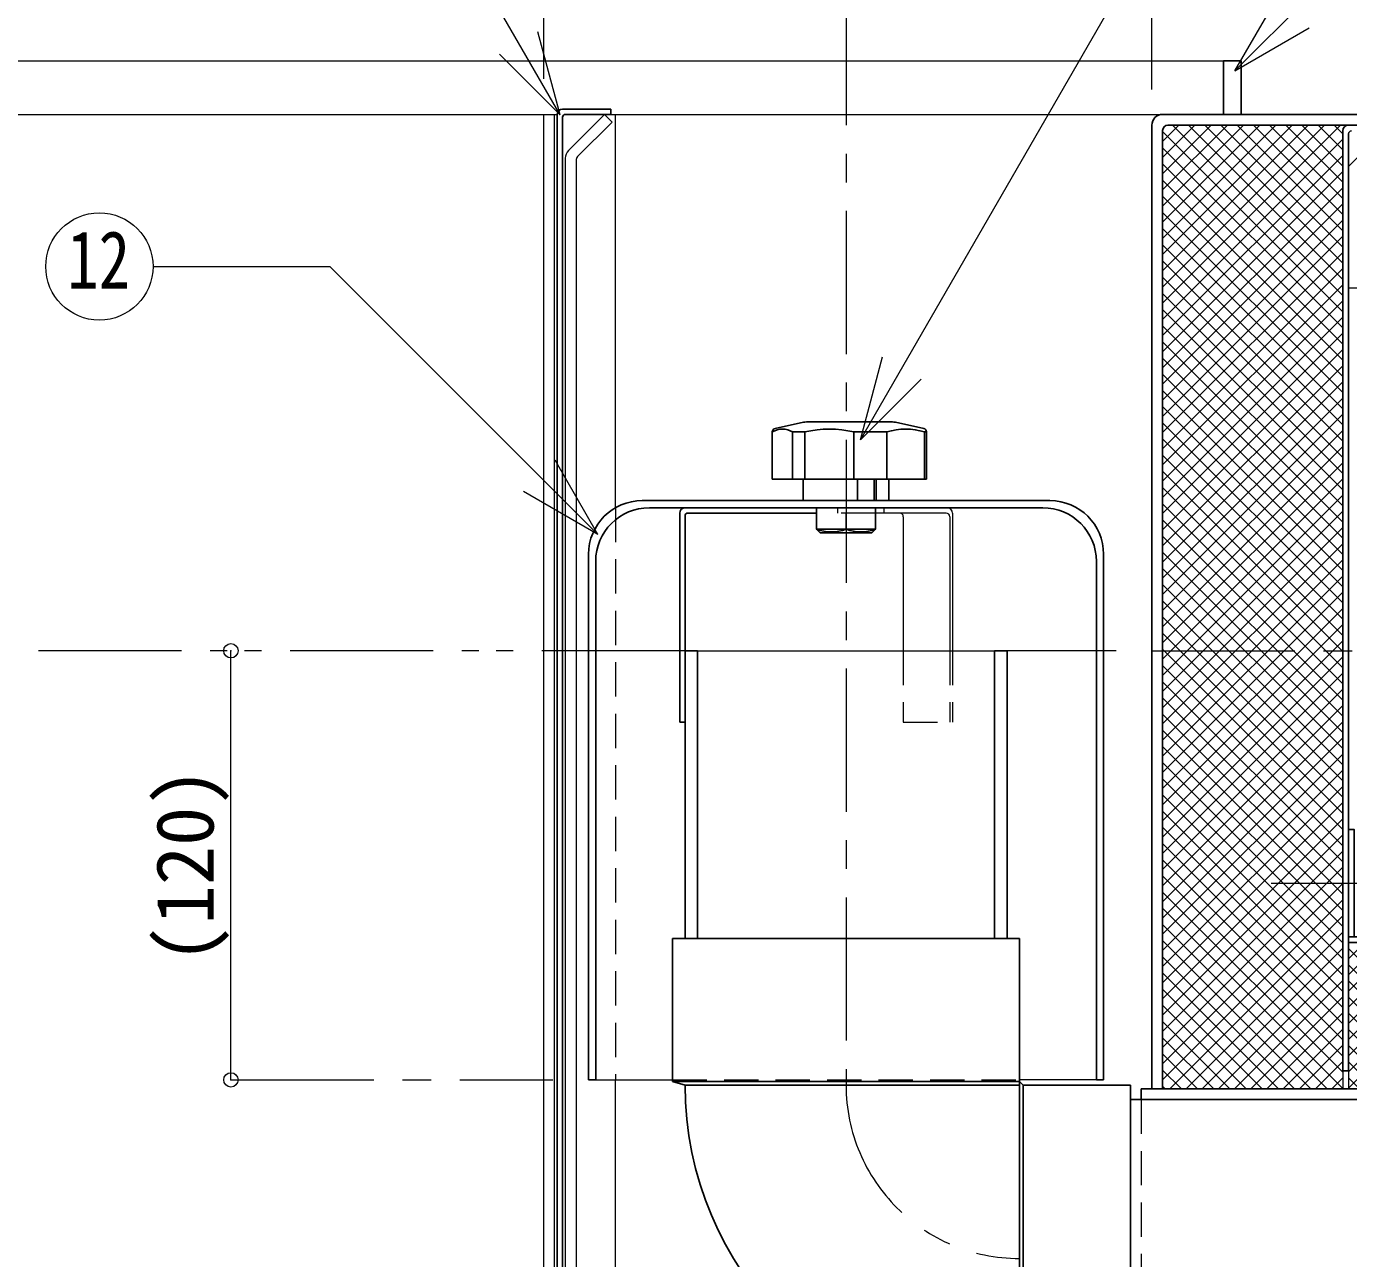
# Model space of a CAD drawing. Units: millimetres at full size, sheet at 1:8; details may follow other scales. Extents: x -1695 to 1545, y -1111 to 1137.
# Drawn here: x -914.8 to -545.1, y -496.9 to -152.3 of the extents above; entities that cross this region are included whole.
import ezdxf
from ezdxf.enums import TextEntityAlignment as Align

# ---------------------------------------------------------------- set-up
doc = ezdxf.new("R2010")
doc.units = ezdxf.units.MM
doc.header["$LTSCALE"] = 8
doc.header["$PDMODE"] = 32
doc.header["$PDSIZE"] = 4
for name, pattern in [('CHAIN1', [8, 5, -1, 1, -1]), ('DASHED1', [1.8, 1.2, -0.6]), ('DOUBLE_CHAIN1', [8.8, 5, -1, 0.6, -0.6, 0.6, -1])]:
    doc.linetypes.add(name, pattern=pattern)
doc.layers.add('0-0_ﾚｲﾔ1', color=4, linetype='Continuous', lineweight=9)
doc.styles.add('ＭＳ ゴシック', font='')
doc.styles.get('ＭＳ ゴシック').set_extended_font_data('MS Gothic')

msp = doc.modelspace()

# ---------------------------------------------------------------- linework, layer by layer
at = {"layer": '0-0_ﾚｲﾔ1', "linetype": 'CHAIN1'}
for p, q in [((-600.137, -169.909), (-600.137, 58.091)), ((-770.137, -166.909), (-770.137, 23.091)), ((-685.637, -11.909), (-685.637, -448.372)), ((-600.137, -326.909), (224.863, -326.909)), ((-566.737, -391.909), (-523.537, -391.909)), ((-857.637, -446.909), (-767.637, -446.909))]:
    msp.add_line(p, q, dxfattribs=at)
at = {"layer": '0-0_ﾚｲﾔ1', "color": 7, "lineweight": 18}
for p, q in [((-681.642, -267.906), (-550.165, -40.182)), ((-576.893, -164.681), (-483.905, -71.693)), ((-576.893, -164.681), (-564.893, -143.897)), ((-765.613, -177.012), (-771.824, -153.829)), ((-576.893, -164.681), (-556.108, -152.681)), ((-765.613, -177.012), (-782.583, -160.041)), ((-767.137, -576.909), (-767.137, -176.909)), ((-763.259, -187.03), (-753.137, -176.909)), ((-753.137, -176.909), (-751.016, -179.03)), ((-760.698, -188.712), (-751.016, -179.03)), ((-545.137, -191.509), (-535.137, -181.509)), ((-764.137, -189.152), (-764.137, -576.909)), ((-761.137, -189.773), (-761.137, -576.909)), ((-879.409, -219.431), (-829.95, -219.431)), ((-755.005, -294.377), (-829.95, -219.431)), ((-480.137, -225.509), (-545.137, -225.509)), ((-681.642, -267.906), (-675.43, -244.724)), ((-681.642, -267.906), (-664.671, -250.936)), ((-755.005, -294.377), (-767.005, -273.592)), ((-755.005, -294.377), (-775.79, -282.377)), ((-675.017, -288.409), (-675.017, -286.909)), ((-675.017, -288.409), (-677.387, -288.409)), ((-727.137, -326.909), (-644.137, -326.909)), ((-546.737, -444.409), (-546.737, -449.409)), ((-545.137, -444.409), (-545.137, -449.409))]:
    msp.add_line(p, q, dxfattribs=at)
at = {"layer": '0-0_ﾚｲﾔ1'}
for p, q in [((-1034.887, -161.909), (-580.137, -161.909)), ((-1034.887, -176.909), (-770.137, -176.909)), ((-767.137, -176.909), (-766.387, -176.909)), ((-751.387, -176.909), (-597.137, -176.909)), ((-750.137, -286.919), (-750.137, -176.909)), ((-597.137, -229.695), (-547.352, -179.909)), ((-597.137, -225.169), (-551.877, -179.909)), ((-597.137, -220.644), (-556.403, -179.909)), ((-597.137, -216.118), (-560.928, -179.909)), ((-597.137, -211.593), (-565.454, -179.909)), ((-597.137, -207.067), (-569.979, -179.909)), ((-597.137, -202.542), (-574.505, -179.909)), ((-597.137, -198.016), (-579.03, -179.909)), ((-597.137, -193.491), (-583.556, -179.909)), ((-597.137, -188.965), (-588.081, -179.909)), ((-597.137, -184.44), (-592.607, -179.909)), ((-594.388, -179.909), (-546.737, -227.56)), ((-589.862, -179.909), (-546.737, -223.034)), ((-585.337, -179.909), (-546.737, -218.509)), ((-580.811, -179.909), (-546.737, -213.983)), ((-576.286, -179.909), (-546.737, -209.458)), ((-571.761, -179.909), (-546.737, -204.932)), ((-567.235, -179.909), (-546.737, -200.407)), ((-562.71, -179.909), (-546.737, -195.881)), ((-558.184, -179.909), (-546.737, -191.356)), ((-553.659, -179.909), (-546.737, -186.83)), ((-549.133, -179.909), (-546.737, -182.305)), ((-597.137, -181.685), (-546.737, -232.085)), ((-597.137, -234.22), (-546.737, -183.82)), ((-597.137, -186.211), (-546.737, -236.611)), ((-597.137, -238.746), (-546.737, -188.346)), ((-597.137, -190.736), (-546.737, -241.136)), ((-597.137, -243.271), (-546.737, -192.871)), ((-597.137, -195.262), (-546.737, -245.662)), ((-597.137, -247.796), (-546.737, -197.396)), ((-597.137, -199.787), (-546.737, -250.187)), ((-597.137, -252.322), (-546.737, -201.922)), ((-597.137, -204.313), (-546.737, -254.713)), ((-597.137, -256.847), (-546.737, -206.447)), ((-597.137, -208.838), (-546.737, -259.238)), ((-597.137, -261.373), (-546.737, -210.973)), ((-597.137, -213.363), (-546.737, -263.763)), ((-597.137, -265.898), (-546.737, -215.498)), ((-597.137, -217.889), (-546.737, -268.289)), ((-597.137, -270.424), (-546.737, -220.024)), ((-597.137, -222.414), (-546.737, -272.814)), ((-597.137, -274.949), (-546.737, -224.549)), ((-597.137, -226.94), (-546.737, -277.34)), ((-597.137, -279.475), (-546.737, -229.075)), ((-597.137, -231.465), (-546.737, -281.865)), ((-597.137, -284), (-546.737, -233.6)), ((-597.137, -235.991), (-546.737, -286.391)), ((-597.137, -288.526), (-546.737, -238.126)), ((-597.137, -240.516), (-546.737, -290.916)), ((-597.137, -293.051), (-546.737, -242.651)), ((-597.137, -245.042), (-546.737, -295.442)), ((-597.137, -297.577), (-546.737, -247.177)), ((-597.137, -249.567), (-546.737, -299.967)), ((-597.137, -302.102), (-546.737, -251.702)), ((-597.137, -254.093), (-546.737, -304.493)), ((-597.137, -306.628), (-546.737, -256.228)), ((-597.137, -258.618), (-546.737, -309.018)), ((-597.137, -311.153), (-546.737, -260.753)), ((-597.137, -263.144), (-546.737, -313.544)), ((-597.137, -315.679), (-546.737, -265.279)), ((-597.137, -267.669), (-546.737, -318.069)), ((-597.137, -320.204), (-546.737, -269.804)), ((-597.137, -272.195), (-546.737, -322.595)), ((-597.137, -324.73), (-546.737, -274.33)), ((-597.137, -276.72), (-546.737, -327.12)), ((-597.137, -329.255), (-546.737, -278.855)), ((-597.137, -281.246), (-546.737, -331.646)), ((-597.137, -333.781), (-546.737, -283.381)), ((-597.137, -285.771), (-546.737, -336.171)), ((-597.137, -338.306), (-546.737, -287.906)), ((-657.642, -288.409), (-675.017, -288.409)), ((-669.633, -289.409), (-669.633, -326.909)), ((-656.642, -289.409), (-656.642, -326.909)), ((-655.892, -288.409), (-655.892, -326.909)), ((-597.137, -290.297), (-546.737, -340.697)), ((-597.137, -342.832), (-546.737, -292.432)), ((-597.137, -294.822), (-546.737, -345.222)), ((-597.137, -347.357), (-546.737, -296.957)), ((-597.137, -299.348), (-546.737, -349.748)), ((-597.137, -351.883), (-546.737, -301.483)), ((-597.137, -303.873), (-546.737, -354.273)), ((-597.137, -356.408), (-546.737, -306.008)), ((-597.137, -308.399), (-546.737, -358.799)), ((-597.137, -360.934), (-546.737, -310.534)), ((-597.137, -312.924), (-546.737, -363.324)), ((-597.137, -365.459), (-546.737, -315.059)), ((-597.137, -317.45), (-546.737, -367.85)), ((-597.137, -369.985), (-546.737, -319.585)), ((-597.137, -321.975), (-546.737, -372.375)), ((-597.137, -374.51), (-546.737, -324.11)), ((-857.637, -446.909), (-857.637, -326.909)), ((-597.137, -326.501), (-546.737, -376.901)), ((-597.137, -379.035), (-546.737, -328.635)), ((-597.137, -331.026), (-546.737, -381.426)), ((-597.137, -383.561), (-546.737, -333.161)), ((-597.137, -335.552), (-546.737, -385.952)), ((-597.137, -388.086), (-546.737, -337.686)), ((-597.137, -340.077), (-546.737, -390.477)), ((-597.137, -392.612), (-546.737, -342.212)), ((-597.137, -344.602), (-546.737, -395.002)), ((-597.137, -397.137), (-546.737, -346.737)), ((-597.137, -349.128), (-546.737, -399.528)), ((-597.137, -401.663), (-546.737, -351.263)), ((-597.137, -353.653), (-546.737, -404.053)), ((-597.137, -406.188), (-546.737, -355.788)), ((-597.137, -358.179), (-546.737, -408.579)), ((-597.137, -410.714), (-546.737, -360.314)), ((-597.137, -362.704), (-546.737, -413.104)), ((-597.137, -415.239), (-546.737, -364.839)), ((-597.137, -367.23), (-546.737, -417.63)), ((-597.137, -419.765), (-546.737, -369.365)), ((-597.137, -371.755), (-546.737, -422.155)), ((-597.137, -424.29), (-546.737, -373.89)), ((-597.137, -376.281), (-546.737, -426.681)), ((-597.137, -428.816), (-546.737, -378.416)), ((-597.137, -380.806), (-546.737, -431.206)), ((-597.137, -433.341), (-546.737, -382.941)), ((-597.137, -385.332), (-546.737, -435.732)), ((-597.137, -437.867), (-546.737, -387.467)), ((-597.137, -389.857), (-546.737, -440.257)), ((-597.137, -442.392), (-546.737, -391.992)), ((-597.137, -394.383), (-546.737, -444.783)), ((-597.137, -446.918), (-546.737, -396.518)), ((-597.137, -398.908), (-546.737, -449.308)), ((-595.103, -449.409), (-546.737, -401.043)), ((-597.137, -403.434), (-551.162, -449.409)), ((-590.578, -449.409), (-546.737, -405.569)), ((-597.137, -407.959), (-555.688, -449.409)), ((-586.052, -449.409), (-546.737, -410.094)), ((-545.137, -449.224), (-504.423, -408.509)), ((-545.137, -444.698), (-508.948, -408.509)), ((-545.137, -440.173), (-513.474, -408.509)), ((-545.137, -435.647), (-517.999, -408.509)), ((-545.137, -431.122), (-522.525, -408.509)), ((-545.137, -426.596), (-527.05, -408.509)), ((-545.137, -422.071), (-531.576, -408.509)), ((-545.137, -417.545), (-536.101, -408.509)), ((-545.137, -413.02), (-540.627, -408.509)), ((-545.137, -410.179), (-502.907, -452.409)), ((-597.137, -412.485), (-560.213, -449.409)), ((-597.137, -417.01), (-564.739, -449.409)), ((-581.527, -449.409), (-546.737, -414.62)), ((-545.137, -414.704), (-507.433, -452.409)), ((-577.001, -449.409), (-546.737, -419.145)), ((-545.137, -419.23), (-511.958, -452.409)), ((-597.137, -421.536), (-569.264, -449.409)), ((-572.476, -449.409), (-546.737, -423.671)), ((-545.137, -423.755), (-516.484, -452.409)), ((-597.137, -426.061), (-573.79, -449.409)), ((-567.95, -449.409), (-546.737, -428.196)), ((-545.137, -428.281), (-524.009, -449.409)), ((-597.137, -430.587), (-578.315, -449.409)), ((-597.137, -435.112), (-582.84, -449.409)), ((-563.425, -449.409), (-546.737, -432.722)), ((-545.137, -432.806), (-528.535, -449.409)), ((-597.137, -439.638), (-587.366, -449.409)), ((-558.899, -449.409), (-546.737, -437.247)), ((-545.137, -437.332), (-533.06, -449.409)), ((-554.374, -449.409), (-546.737, -441.773)), ((-545.137, -441.857), (-537.586, -449.409)), ((-755.637, -446.909), (-734.137, -446.909)), ((-750.137, -576.909), (-750.137, -446.909)), ((-615.637, -446.909), (-637.137, -446.909)), ((-597.137, -444.163), (-591.891, -449.409)), ((-549.848, -449.409), (-546.737, -446.298)), ((-545.137, -446.383), (-542.111, -449.409)), ((-597.137, -448.689), (-596.417, -449.409))]:
    msp.add_line(p, q, dxfattribs=at)
at = {"layer": '0-0_ﾚｲﾔ1', "color": 5, "lineweight": 25}
for p, q in [((-580.137, -161.909), (-580.137, -176.909)), ((-580.137, -161.909), (-575.137, -161.909)), ((-575.137, -176.909), (-575.137, -161.909)), ((-766.387, -176.909), (-766.387, -576.909)), ((-764.887, -175.409), (-751.387, -175.409)), ((-764.137, -176.909), (-751.387, -176.909)), ((-751.387, -175.409), (-751.387, -176.909)), ((-764.887, -177.659), (-764.887, -576.909)), ((-600.137, -179.909), (-600.137, -449.409)), ((-595.637, -179.909), (-465.137, -179.909)), ((-597.137, -181.409), (-597.137, -449.409)), ((-545.137, -182.309), (-545.137, -444.409)), ((-706.259, -265.714), (-706.259, -278.909)), ((-697.561, -263.002), (-705.473, -264.737)), ((-700.569, -265.714), (-700.569, -278.909)), ((-696.704, -262.909), (-672.692, -262.909)), ((-683.45, -265.714), (-683.45, -278.909)), ((-671.836, -263.002), (-663.923, -264.737)), ((-663.664, -265.714), (-663.664, -278.909)), ((-663.137, -278.909), (-706.259, -278.909)), ((-697.637, -278.909), (-697.637, -284.909)), ((-682.426, -278.909), (-682.426, -284.909)), ((-677.748, -278.909), (-677.748, -284.909)), ((-677.23, -278.909), (-677.23, -284.909)), ((-673.637, -278.909), (-673.637, -284.909)), ((-628.637, -284.909), (-742.637, -284.909)), ((-740.637, -286.909), (-630.637, -286.909)), ((-693.887, -286.909), (-693.887, -292.909)), ((-677.387, -286.909), (-677.387, -292.909)), ((-732.137, -288.409), (-732.137, -346.872)), ((-730.637, -289.159), (-730.637, -407.372)), ((-729.887, -288.409), (-693.887, -288.409)), ((-685.637, -292.909), (-685.637, -288.409)), ((-693.887, -292.909), (-677.387, -292.909)), ((-677.387, -292.909), (-678.387, -293.909)), ((-757.637, -299.909), (-757.637, -446.909)), ((-755.637, -301.909), (-755.637, -446.909)), ((-615.637, -301.909), (-615.637, -446.909)), ((-613.637, -299.909), (-613.637, -446.909)), ((-727.137, -326.909), (-730.681, -326.909)), ((-727.137, -326.909), (-727.137, -407.372)), ((-644.137, -326.909), (-640.637, -326.909)), ((-644.137, -326.909), (-644.137, -407.372)), ((-640.637, -326.909), (-640.637, -407.372)), ((-732.137, -346.872), (-730.637, -346.872)), ((-734.137, -407.372), (-637.137, -407.372)), ((-734.137, -407.372), (-734.137, -447.372)), ((-637.137, -407.372), (-637.137, -544.409)), ((-545.137, -406.909), (-45.137, -406.909)), ((-545.137, -408.509), (-46.737, -408.509)), ((-757.637, -446.909), (-755.637, -446.909)), ((-615.637, -446.909), (-613.637, -446.909)), ((-734.137, -447.372), (-730.637, -448.372)), ((-734.137, -447.372), (-637.137, -447.372)), ((-730.637, -448.372), (-637.137, -448.372)), ((-637.137, -447.372), (-636.137, -448.372)), ((-606.137, -448.409), (-636.137, -448.409)), ((-606.137, -448.409), (-606.137, -545.409)), ((-603.137, -449.409), (-603.137, -452.409)), ((-603.137, -449.409), (-521.137, -449.409)), ((-521.137, -452.409), (-606.137, -452.409))]:
    msp.add_line(p, q, dxfattribs=at)
at = {"layer": '0-0_ﾚｲﾔ1', "linetype": 'DASHED1'}
for p, q in [((-750.137, -286.919), (-750.137, -446.909)), ((-688.008, -286.909), (-688.008, -288.409)), ((-677.387, -288.409), (-688.008, -288.409)), ((-669.633, -326.909), (-669.633, -346.872)), ((-656.642, -326.909), (-656.642, -346.872)), ((-655.892, -326.909), (-655.892, -346.872)), ((-669.633, -346.872), (-655.892, -346.872)), ((-734.137, -446.909), (-637.137, -446.909)), ((-603.137, -452.409), (-603.137, -541.409))]:
    msp.add_line(p, q, dxfattribs=at)
at = {"layer": '0-0_ﾚｲﾔ1', "linetype": 'DOUBLE_CHAIN1'}
for p, q in [((-730.681, -326.909), (-1190.137, -326.909)), ((-610.094, -326.909), (-640.637, -326.909))]:
    msp.add_line(p, q, dxfattribs=at)
at = {"layer": '0-0_ﾚｲﾔ1', "color": 7, "lineweight": 18}
for points in [[(-765.613, -177.012), (-814.875, -91.687), (-856.96, -91.687)], [(-770.137, -576.909), (-770.137, -176.909), (-767.137, -176.909)]]:
    msp.add_lwpolyline(points, dxfattribs=at)
at = {"layer": '0-0_ﾚｲﾔ1', "color": 5, "lineweight": 25}
for points in [[(-597.137, -176.909), (-465.137, -176.909), (-465.137, -179.909)], [(-546.737, -181.509), (-546.737, -444.409), (-545.137, -444.409)], [(-700.569, -265.714), (-697.137, -265.714), (-697.137, -278.909)], [(-683.45, -265.714), (-674.244, -265.714), (-674.244, -278.909)], [(-663.664, -265.714), (-663.137, -265.714), (-663.137, -278.909)], [(-693.887, -292.909), (-692.887, -293.909), (-678.387, -293.909)], [(-545.137, -376.909), (-543.537, -376.909), (-543.537, -406.909)], [(-636.137, -448.372), (-636.137, -545.409), (-606.137, -545.409)]]:
    msp.add_lwpolyline(points, dxfattribs=at)
at = {"layer": '0-0_ﾚｲﾔ1', "color": 7, "lineweight": 18}
msp.add_circle((-894.409, -219.431), 15, dxfattribs=at)
at = {"layer": '0-0_ﾚｲﾔ1', "color": 5, "lineweight": 25}
for centre, radius, start, end in [((-764.887, -176.909), 1.5, 90, 180), ((-764.137, -177.659), 0.75, 90, 180), ((-597.137, -179.909), 3, 90, 180), ((-595.637, -181.409), 1.5, 90, 180), ((-545.137, -181.509), 1.6, 90, 180), ((-544.337, -182.309), 0.8, 90, 180), ((-705.259, -265.714), 1, 102.36697, 180), ((-703.414, -270.341), 5.432, 58.41904, 121.58096), ((-696.704, -266.909), 4, 90, 102.36697), ((-690.294, -294.419), 29.51, 76.59069, 103.40931), ((-668.954, -282.704), 17.795, 72.70582, 107.29418), ((-672.692, -266.909), 4, 77.63303, 90), ((-664.137, -265.714), 1, 0, 77.63303), ((-742.637, -299.909), 15, 90, 180), ((-740.637, -301.909), 15, 90, 180), ((-730.637, -288.409), 1.5, 90, 180), ((-630.637, -301.909), 15, 0, 90), ((-628.637, -299.909), 15, 0, 90), ((-729.887, -289.159), 0.75, 90, 180), ((-689.762, -281.94), 11.719, 249.39031, 290.60969), ((-681.512, -281.94), 11.719, 249.39031, 290.60969), ((-637.137, -448.372), 93.5, 180, 270)]:
    msp.add_arc(centre, radius, start, end, dxfattribs=at)
at = {"layer": '0-0_ﾚｲﾔ1', "color": 7, "lineweight": 18}
for centre, radius in [((-761.137, -189.152), 3), ((-759.637, -189.773), 1.5)]:
    msp.add_arc(centre, radius, 135, 180, dxfattribs=at)
at = {"layer": '0-0_ﾚｲﾔ1'}
for centre, radius in [((-657.392, -288.409), 1.5), ((-670.633, -289.409), 1), ((-657.642, -289.409), 1)]:
    msp.add_arc(centre, radius, 0, 90, dxfattribs=at)
at = {"layer": '0-0_ﾚｲﾔ1', "linetype": 'CHAIN1'}
msp.add_arc((-637.137, -448.372), 48.5, 180, 270, dxfattribs=at)
at = {"layer": '0-0_ﾚｲﾔ1', "color": 1}
for p in [(-857.637, -326.909), (-857.637, -446.909)]:
    msp.add_point(p, dxfattribs=at)

# ---------------------------------------------------------------- texts
at = {"layer": '0-0_ﾚｲﾔ1', "color": 7, "style": 'ＭＳ ゴシック', "width": 0.8}
msp.add_text('12', height=16.13, dxfattribs=at).set_placement((-903.409, -230.431), align=Align.BOTTOM_LEFT)
at = {"layer": '0-0_ﾚｲﾔ1', "color": 7, "style": 'ＭＳ ゴシック'}
msp.add_text('(120)', height=16.13, rotation=90, dxfattribs=at).set_placement((-857.637, -414.409), align=Align.BOTTOM_LEFT)

doc.saveas('drawing.dxf')
